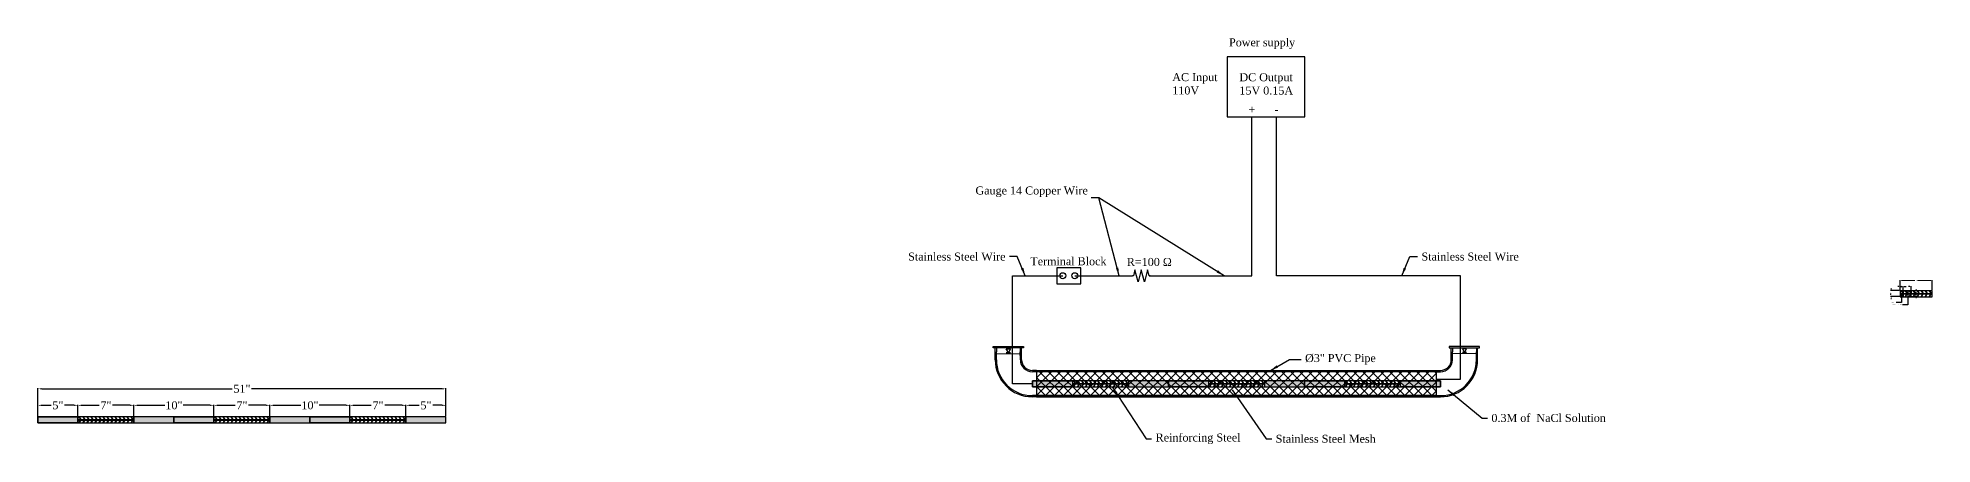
# Model space of a CAD drawing. Header units: metres. Extents: x -35 to 1129, y -141 to 51.
# Drawn here: x 598.2 to 835, y -44.2 to 6.6 of the extents above; entities that cross this region are included whole.
import ezdxf

# ---------------------------------------------------------------- set-up
doc = ezdxf.new("R2010")
doc.units = ezdxf.units.M
for name, color, linetype in [('L01', 1, 'Continuous'), ('L02', 2, 'Continuous'), ('L03', 3, 'Continuous'), ('L04', 4, 'Continuous'), ('L05', 5, 'Continuous')]:
    doc.layers.add(name, color=color, linetype=linetype)
doc.styles.add('TNR', font='times.ttf')
doc.linetypes.add('ZIGZAG', pattern='A,0.00254,-5.08,[131,ltypeshp.shx,S=5.08,R=0,X=-5.08,Y=0],-10.16,[131,ltypeshp.shx,S=5.08,R=180,X=5.08,Y=0],-5.08', length=20.32254)
doc.dimstyles.new('Annnotation_01', dxfattribs={"dimtxt": 1, "dimasz": 1, "dimexe": 0.25, "dimexo": 0.25, "dimgap": 0.5, "dimtad": 0, "dimtih": 1, "dimtoh": 1, "dimdec": 4, "dimzin": 0, "dimdsep": 46, "dimtxsty": 'TNR', "dimcen": 0.25, "dimadec": 0, "dimazin": 0, "dimtfac": 1, "dimtdec": 4, "dimtofl": 0, "dimtmove": 0, "dimatfit": 3, "dimfxl": 1, "dimtolj": 1, "dimtzin": 0, "dimarcsym": 0})
doc.dimstyles.new('Annnotation_02', dxfattribs={"dimtxt": 0.25, "dimasz": 0.25, "dimexe": 0.0625, "dimexo": 0.0625, "dimgap": 0.125, "dimtad": 0, "dimtih": 1, "dimtoh": 1, "dimdec": 4, "dimzin": 0, "dimdsep": 46, "dimtxsty": 'TNR', "dimcen": 0.0625, "dimclrd": 1, "dimclre": 1, "dimclrt": 3, "dimazin": 0, "dimtfac": 1, "dimtdec": 4, "dimtofl": 0, "dimtmove": 0, "dimatfit": 3, "dimfxl": 1, "dimtfillclr": 1, "dimtolj": 1, "dimtzin": 0, "dimarcsym": 0})

# ---------------------------------------------------------------- blocks, each defined once
blk = doc.blocks.new('*D87')
at = {"color": 1, "lineweight": -2, "transparency": 16777216}
for p, q in [((598.25, -40.76), (598.25, -37.26)), ((598.75, -37.33), (622.54, -37.33)), ((648.75, -37.33), (624.95, -37.33)), ((649.25, -40.76), (649.25, -37.26))]:
    blk.add_line(p, q, dxfattribs=at)
at = {"color": 1, "transparency": 16777216}
for points in [[(598.75, -37.24), (598.75, -37.41), (598.25, -37.33)], [(648.75, -37.24), (648.75, -37.41), (649.25, -37.33)]]:
    blk.add_solid(points, dxfattribs=at)
at = {"layer": 'Defpoints', "color": 0, "transparency": 16777216}
for p in [(649.25, -37.33), (598.25, -40.83), (649.25, -40.83)]:
    blk.add_point(p, dxfattribs=at)
at = {"color": 3, "transparency": 16777216, "insert": (623.75, -37.33), "char_height": 1, "attachment_point": 5, "style": 'TNR'}
blk.add_mtext('\\A1;51"', dxfattribs=at)
blk = doc.blocks.new('*D80')
at = {"color": 1, "lineweight": -2, "transparency": 16777216}
for p, q in [((598.25, -41.51), (598.25, -39.33)), ((598.75, -39.39), (599.91, -39.39)), ((602.75, -39.39), (601.59, -39.39)), ((603.25, -40.76), (603.25, -39.33))]:
    blk.add_line(p, q, dxfattribs=at)
at = {"color": 1, "transparency": 16777216}
for points in [[(598.75, -39.3), (598.75, -39.47), (598.25, -39.39)], [(602.75, -39.3), (602.75, -39.47), (603.25, -39.39)]]:
    blk.add_solid(points, dxfattribs=at)
at = {"layer": 'Defpoints', "color": 0, "transparency": 16777216}
for p in [(603.25, -39.39), (598.25, -41.58), (603.25, -40.83)]:
    blk.add_point(p, dxfattribs=at)
at = {"color": 3, "transparency": 16777216, "insert": (600.75, -39.39), "char_height": 1, "attachment_point": 5, "style": 'TNR'}
blk.add_mtext('\\A1;5"', dxfattribs=at)
blk = doc.blocks.new('*D81')
at = {"color": 1, "lineweight": -2, "transparency": 16777216}
for p, q in [((603.25, -41.51), (603.25, -39.33)), ((603.75, -39.39), (605.91, -39.39)), ((609.75, -39.39), (607.59, -39.39)), ((610.25, -40.76), (610.25, -39.33))]:
    blk.add_line(p, q, dxfattribs=at)
at = {"color": 1, "transparency": 16777216}
for points in [[(603.75, -39.3), (603.75, -39.47), (603.25, -39.39)], [(609.75, -39.3), (609.75, -39.47), (610.25, -39.39)]]:
    blk.add_solid(points, dxfattribs=at)
at = {"layer": 'Defpoints', "color": 0, "transparency": 16777216}
for p in [(610.25, -39.39), (603.25, -41.58), (610.25, -40.83)]:
    blk.add_point(p, dxfattribs=at)
at = {"color": 3, "transparency": 16777216, "insert": (606.75, -39.39), "char_height": 1, "attachment_point": 5, "style": 'TNR'}
blk.add_mtext('\\A1;7"', dxfattribs=at)
blk = doc.blocks.new('*D82')
at = {"color": 1, "lineweight": -2, "transparency": 16777216}
for p, q in [((610.25, -41.51), (610.25, -39.33)), ((610.75, -39.39), (614.1, -39.39)), ((619.75, -39.39), (616.4, -39.39)), ((620.25, -40.76), (620.25, -39.33))]:
    blk.add_line(p, q, dxfattribs=at)
at = {"color": 1, "transparency": 16777216}
for points in [[(610.75, -39.3), (610.75, -39.47), (610.25, -39.39)], [(619.75, -39.3), (619.75, -39.47), (620.25, -39.39)]]:
    blk.add_solid(points, dxfattribs=at)
at = {"layer": 'Defpoints', "color": 0, "transparency": 16777216}
for p in [(620.25, -39.39), (610.25, -41.58), (620.25, -40.83)]:
    blk.add_point(p, dxfattribs=at)
at = {"color": 3, "transparency": 16777216, "insert": (615.25, -39.39), "char_height": 1, "attachment_point": 5, "style": 'TNR'}
blk.add_mtext('\\A1;10"', dxfattribs=at)
blk = doc.blocks.new('*D83')
at = {"color": 1, "lineweight": -2, "transparency": 16777216}
for p, q in [((620.25, -41.51), (620.25, -39.33)), ((620.75, -39.39), (622.91, -39.39)), ((626.75, -39.39), (624.59, -39.39)), ((627.25, -40.76), (627.25, -39.33))]:
    blk.add_line(p, q, dxfattribs=at)
at = {"color": 1, "transparency": 16777216}
for points in [[(620.75, -39.3), (620.75, -39.47), (620.25, -39.39)], [(626.75, -39.3), (626.75, -39.47), (627.25, -39.39)]]:
    blk.add_solid(points, dxfattribs=at)
at = {"layer": 'Defpoints', "color": 0, "transparency": 16777216}
for p in [(627.25, -39.39), (620.25, -41.58), (627.25, -40.83)]:
    blk.add_point(p, dxfattribs=at)
at = {"color": 3, "transparency": 16777216, "insert": (623.75, -39.39), "char_height": 1, "attachment_point": 5, "style": 'TNR'}
blk.add_mtext('\\A1;7"', dxfattribs=at)
blk = doc.blocks.new('*D84')
at = {"color": 1, "lineweight": -2, "transparency": 16777216}
for p, q in [((627.25, -41.51), (627.25, -39.33)), ((627.75, -39.39), (631.1, -39.39)), ((636.75, -39.39), (633.4, -39.39)), ((637.25, -40.76), (637.25, -39.33))]:
    blk.add_line(p, q, dxfattribs=at)
at = {"color": 1, "transparency": 16777216}
for points in [[(627.75, -39.3), (627.75, -39.47), (627.25, -39.39)], [(636.75, -39.3), (636.75, -39.47), (637.25, -39.39)]]:
    blk.add_solid(points, dxfattribs=at)
at = {"layer": 'Defpoints', "color": 0, "transparency": 16777216}
for p in [(637.25, -39.39), (627.25, -41.58), (637.25, -40.83)]:
    blk.add_point(p, dxfattribs=at)
at = {"color": 3, "transparency": 16777216, "insert": (632.25, -39.39), "char_height": 1, "attachment_point": 5, "style": 'TNR'}
blk.add_mtext('\\A1;10"', dxfattribs=at)
blk = doc.blocks.new('*D85')
at = {"color": 1, "lineweight": -2, "transparency": 16777216}
for p, q in [((637.25, -41.51), (637.25, -39.33)), ((637.75, -39.39), (639.91, -39.39)), ((643.75, -39.39), (641.59, -39.39)), ((644.25, -40.76), (644.25, -39.33))]:
    blk.add_line(p, q, dxfattribs=at)
at = {"color": 1, "transparency": 16777216}
for points in [[(637.75, -39.3), (637.75, -39.47), (637.25, -39.39)], [(643.75, -39.3), (643.75, -39.47), (644.25, -39.39)]]:
    blk.add_solid(points, dxfattribs=at)
at = {"layer": 'Defpoints', "color": 0, "transparency": 16777216}
for p in [(644.25, -39.39), (637.25, -41.58), (644.25, -40.83)]:
    blk.add_point(p, dxfattribs=at)
at = {"color": 3, "transparency": 16777216, "insert": (640.75, -39.39), "char_height": 1, "attachment_point": 5, "style": 'TNR'}
blk.add_mtext('\\A1;7"', dxfattribs=at)
blk = doc.blocks.new('*D86')
at = {"color": 1, "lineweight": -2, "transparency": 16777216}
for p, q in [((644.25, -41.51), (644.25, -39.33)), ((644.75, -39.39), (645.91, -39.39)), ((648.75, -39.39), (647.59, -39.39)), ((649.25, -40.76), (649.25, -39.33))]:
    blk.add_line(p, q, dxfattribs=at)
at = {"color": 1, "transparency": 16777216}
for points in [[(644.75, -39.3), (644.75, -39.47), (644.25, -39.39)], [(648.75, -39.3), (648.75, -39.47), (649.25, -39.39)]]:
    blk.add_solid(points, dxfattribs=at)
at = {"layer": 'Defpoints', "color": 0, "transparency": 16777216}
for p in [(649.25, -39.39), (644.25, -41.58), (649.25, -40.83)]:
    blk.add_point(p, dxfattribs=at)
at = {"color": 3, "transparency": 16777216, "insert": (646.75, -39.39), "char_height": 1, "attachment_point": 5, "style": 'TNR'}
blk.add_mtext('\\A1;5"', dxfattribs=at)
blk = doc.blocks.new('*D88')
at = {"color": 1, "lineweight": -2, "transparency": 16777216}
for p, q in [((830.84, -24.55), (830.69, -24.55)), ((830.99, -24.99), (830.99, -24.49)), ((831.36, -24.99), (831.36, -24.49)), ((831.51, -24.55), (831.66, -24.55))]:
    blk.add_line(p, q, dxfattribs=at)
at = {"color": 1, "transparency": 16777216}
for points in [[(830.84, -24.53), (830.84, -24.58), (830.99, -24.55)], [(831.51, -24.53), (831.51, -24.58), (831.36, -24.55)]]:
    blk.add_solid(points, dxfattribs=at)
at = {"layer": 'Defpoints', "color": 0, "transparency": 16777216}
for p in [(830.99, -25.05), (831.36, -24.55), (831.36, -25.05)]:
    blk.add_point(p, dxfattribs=at)
at = {"color": 3, "transparency": 16777216, "insert": (831.17, -24.55), "char_height": 0.15, "attachment_point": 5, "style": 'TNR'}
blk.add_mtext('\\A1;{\\H1x;\\S3/8;}"', dxfattribs=at)
blk = doc.blocks.new('*D92')
at = {"color": 1, "lineweight": -2, "transparency": 16777216}
for p, q in [((830.92, -25.05), (829.8, -25.05)), ((830.92, -25.8), (829.8, -25.8))]:
    blk.add_line(p, q, dxfattribs=at)
at = {"color": 1, "lineweight": 13, "transparency": 16777216}
for p, q in [((829.86, -24.9), (829.86, -24.75)), ((829.86, -25.95), (829.86, -26.1))]:
    blk.add_line(p, q, dxfattribs=at)
at = {"color": 1, "transparency": 16777216}
for points in [[(829.84, -24.9), (829.89, -24.9), (829.86, -25.05)], [(829.84, -25.95), (829.89, -25.95), (829.86, -25.8)]]:
    blk.add_solid(points, dxfattribs=at)
at = {"layer": 'Defpoints', "color": 0, "transparency": 16777216}
for p in [(829.86, -25.8), (830.99, -25.05), (830.99, -25.8)]:
    blk.add_point(p, dxfattribs=at)
at = {"color": 3, "transparency": 16777216, "insert": (829.86, -25.43), "char_height": 0.15, "attachment_point": 5, "style": 'TNR'}
blk.add_mtext('\\A1;{\\H1x;\\S3/4;}"', dxfattribs=at)
blk = doc.blocks.new('*D93')
at = {"color": 1, "lineweight": -2, "transparency": 16777216}
for p, q in [((830.99, -24.99), (830.99, -23.74)), ((834.99, -24.99), (834.99, -23.74))]:
    blk.add_line(p, q, dxfattribs=at)
at = {"color": 1, "lineweight": 13, "transparency": 16777216}
for p, q in [((831.14, -23.8), (832.82, -23.8)), ((834.84, -23.8), (833.15, -23.8))]:
    blk.add_line(p, q, dxfattribs=at)
at = {"color": 1, "transparency": 16777216}
for points in [[(831.14, -23.78), (831.14, -23.83), (830.99, -23.8)], [(834.84, -23.78), (834.84, -23.83), (834.99, -23.8)]]:
    blk.add_solid(points, dxfattribs=at)
at = {"layer": 'Defpoints', "color": 0, "transparency": 16777216}
for p in [(830.99, -25.05), (834.99, -23.8), (834.99, -25.05)]:
    blk.add_point(p, dxfattribs=at)
at = {"color": 3, "transparency": 16777216, "insert": (832.99, -23.8), "char_height": 0.15, "attachment_point": 5, "style": 'TNR'}
blk.add_mtext('\\A1;4"', dxfattribs=at)
blk = doc.blocks.new('*D94')
at = {"color": 1, "lineweight": -2, "transparency": 16777216}
for p, q in [((831.36, -24.99), (831.36, -24.49)), ((831.51, -24.55), (831.71, -24.55)), ((832.21, -24.55), (832.02, -24.55)), ((832.36, -24.99), (832.36, -24.49))]:
    blk.add_line(p, q, dxfattribs=at)
at = {"color": 1, "transparency": 16777216}
for points in [[(831.51, -24.53), (831.51, -24.58), (831.36, -24.55)], [(832.21, -24.53), (832.21, -24.58), (832.36, -24.55)]]:
    blk.add_solid(points, dxfattribs=at)
at = {"layer": 'Defpoints', "color": 0, "transparency": 16777216}
for p in [(831.36, -25.05), (832.36, -24.55), (832.36, -25.05)]:
    blk.add_point(p, dxfattribs=at)
at = {"color": 3, "transparency": 16777216, "insert": (831.86, -24.55), "char_height": 0.15, "attachment_point": 5, "style": 'TNR'}
blk.add_mtext('\\A1;1"', dxfattribs=at)
blk = doc.blocks.new('*D95')
at = {"color": 1, "lineweight": -2, "transparency": 16777216}
for p, q in [((832.42, -25.05), (833.05, -25.05)), ((832.42, -25.43), (833.05, -25.43))]:
    blk.add_line(p, q, dxfattribs=at)
at = {"color": 1, "lineweight": 13, "transparency": 16777216}
for p, q in [((832.99, -24.95), (832.99, -24.85)), ((832.99, -25.53), (832.99, -25.63))]:
    blk.add_line(p, q, dxfattribs=at)
at = {"color": 1, "transparency": 16777216}
for points in [[(832.97, -24.95), (833, -24.95), (832.99, -25.05)], [(832.97, -25.53), (833, -25.53), (832.99, -25.43)]]:
    blk.add_solid(points, dxfattribs=at)
at = {"layer": 'Defpoints', "color": 0, "transparency": 16777216}
for p in [(832.36, -25.05), (832.36, -25.43), (832.99, -25.43)]:
    blk.add_point(p, dxfattribs=at)
at = {"color": 3, "transparency": 16777216, "insert": (832.99, -25.24), "char_height": 0.1, "attachment_point": 5, "style": 'TNR'}
blk.add_mtext('\\A1;{\\H1x;\\S3/8;}"', dxfattribs=at)
blk = doc.blocks.new('*D96')
at = {"color": 1, "lineweight": -2, "transparency": 16777216}
for p, q in [((832.42, -25.43), (833.05, -25.43)), ((832.42, -25.8), (833.05, -25.8))]:
    blk.add_line(p, q, dxfattribs=at)
at = {"color": 1, "lineweight": 13, "transparency": 16777216}
for p, q in [((832.99, -25.33), (832.99, -25.23)), ((832.99, -25.9), (832.99, -26))]:
    blk.add_line(p, q, dxfattribs=at)
at = {"color": 1, "transparency": 16777216}
for points in [[(832.97, -25.33), (833, -25.33), (832.99, -25.43)], [(832.97, -25.9), (833, -25.9), (832.99, -25.8)]]:
    blk.add_solid(points, dxfattribs=at)
at = {"layer": 'Defpoints', "color": 0, "transparency": 16777216}
for p in [(832.36, -25.43), (832.36, -25.8), (832.99, -25.43)]:
    blk.add_point(p, dxfattribs=at)
at = {"color": 3, "transparency": 16777216, "insert": (832.99, -25.62), "char_height": 0.1, "attachment_point": 5, "style": 'TNR'}
blk.add_mtext('\\A1;{\\H1x;\\S3/8;}"', dxfattribs=at)

msp = doc.modelspace()

# ---------------------------------------------------------------- hatches: boundary and pattern name
at = {"layer": 'L01'}
h = msp.add_hatch(dxfattribs=at)
h.set_pattern_fill('ANSI37', color=256, scale=0.25, angle=90)
h.set_pattern_definition([(135, (728.1079, 1.6671), (-0.561266, -0.561266), []), (225, (728.1079, 1.6671), (0.561266, -0.561266), [])])
h.paths.add_polyline_path([(773.03613, -38.18208), (773.03613, -35.18208), (723.03613, -35.18208), (723.03613, -38.18208)])
at = {"layer": 'L05'}
h = msp.add_hatch(color=251, dxfattribs=at)
h.dxf.hatch_style = 1
h.paths.add_polyline_path([(727.53613, -37.05708), (727.53613, -36.30708), (722.53613, -36.30708), (722.53613, -37.05708)])
h = msp.add_hatch(color=251, dxfattribs=at)
h.dxf.hatch_style = 1
h.paths.add_polyline_path([(739.53613, -37.05708), (739.53613, -36.30708), (734.53613, -36.30708), (734.53613, -37.05708)])
h = msp.add_hatch(color=251, dxfattribs=at)
h.dxf.hatch_style = 1
h.paths.add_polyline_path([(744.53613, -37.05708), (744.53613, -36.30708), (739.53613, -36.30708), (739.53613, -37.05708)])
h = msp.add_hatch(color=251, dxfattribs=at)
h.dxf.hatch_style = 1
h.paths.add_polyline_path([(756.53613, -37.05708), (756.53613, -36.30708), (751.53613, -36.30708), (751.53613, -37.05708)])
h = msp.add_hatch(color=251, dxfattribs=at)
h.dxf.hatch_style = 1
h.paths.add_polyline_path([(761.53613, -37.05708), (761.53613, -36.30708), (756.53613, -36.30708), (756.53613, -37.05708)])
h = msp.add_hatch(color=251, dxfattribs=at)
h.dxf.hatch_style = 1
h.paths.add_polyline_path([(773.53613, -37.05708), (773.53613, -36.30708), (768.53613, -36.30708), (768.53613, -37.05708)])
h = msp.add_hatch(color=251, dxfattribs=at)
h.dxf.hatch_style = 1
h.paths.add_polyline_path([(603.24925, -41.57548), (603.24925, -40.82548), (598.24925, -40.82548), (598.24925, -41.57548)])
h = msp.add_hatch(color=251, dxfattribs=at)
h.dxf.hatch_style = 1
h.paths.add_polyline_path([(615.24925, -41.57548), (615.24925, -40.82548), (610.24925, -40.82548), (610.24925, -41.57548)])
h = msp.add_hatch(color=251, dxfattribs=at)
h.dxf.hatch_style = 1
h.paths.add_polyline_path([(620.24925, -41.57548), (620.24925, -40.82548), (615.24925, -40.82548), (615.24925, -41.57548)])
h = msp.add_hatch(color=251, dxfattribs=at)
h.dxf.hatch_style = 1
h.paths.add_polyline_path([(632.24925, -41.57548), (632.24925, -40.82548), (627.24925, -40.82548), (627.24925, -41.57548)])
h = msp.add_hatch(color=251, dxfattribs=at)
h.dxf.hatch_style = 1
h.paths.add_polyline_path([(637.24925, -41.57548), (637.24925, -40.82548), (632.24925, -40.82548), (632.24925, -41.57548)])
h = msp.add_hatch(color=251, dxfattribs=at)
h.dxf.hatch_style = 1
h.paths.add_polyline_path([(649.24925, -41.57548), (649.24925, -40.82548), (644.24925, -40.82548), (644.24925, -41.57548)])

# ---------------------------------------------------------------- linework, layer by layer
at = {"layer": 'L01'}
for p, q in [((749.97984, -23.18208), (749.97984, -3.32522)), ((753.05689, -23.18208), (753.05689, -3.32522)), ((720.03613, -36.68208), (720.03613, -23.18208)), ((720.03613, -23.18208), (726.34105, -23.18208)), ((727.84105, -23.18208), (735.04287, -23.18208)), ((737.1364, -23.18208), (749.97984, -23.18208)), ((830.98552, -25.4048), (834.98552, -25.4048)), ((830.98552, -25.4548), (834.98552, -25.4548)), ((831.11052, -25.0548), (831.31259, -25.4048)), ((831.12302, -25.8048), (831.32509, -25.4548)), ((831.16052, -25.0548), (831.36259, -25.4048)), ((831.17302, -25.8048), (831.37509, -25.4548)), ((831.61052, -25.0548), (831.81259, -25.4048)), ((831.62302, -25.8048), (831.82509, -25.4548)), ((831.66052, -25.0548), (831.86259, -25.4048)), ((831.67302, -25.8048), (831.87509, -25.4548)), ((832.11052, -25.0548), (832.31259, -25.4048)), ((832.12302, -25.8048), (832.32509, -25.4548)), ((832.16052, -25.0548), (832.36259, -25.4048)), ((832.17302, -25.8048), (832.37509, -25.4548)), ((832.61052, -25.0548), (832.81259, -25.4048)), ((832.62302, -25.8048), (832.82509, -25.4548)), ((832.66052, -25.0548), (832.86259, -25.4048)), ((832.67302, -25.8048), (832.87509, -25.4548)), ((833.11052, -25.0548), (833.31259, -25.4048)), ((833.12302, -25.8048), (833.32509, -25.4548)), ((833.16052, -25.0548), (833.36259, -25.4048)), ((833.17302, -25.8048), (833.37509, -25.4548)), ((833.61052, -25.0548), (833.81259, -25.4048)), ((833.62302, -25.8048), (833.82509, -25.4548)), ((833.66052, -25.0548), (833.86259, -25.4048)), ((833.67302, -25.8048), (833.87509, -25.4548)), ((834.11052, -25.0548), (834.31259, -25.4048)), ((834.12302, -25.8048), (834.32509, -25.4548)), ((834.16052, -25.0548), (834.36259, -25.4048)), ((834.17302, -25.8048), (834.37509, -25.4548)), ((834.61052, -25.0548), (834.81259, -25.4048)), ((834.62302, -25.8048), (834.82509, -25.4548)), ((834.66052, -25.0548), (834.86259, -25.4048)), ((834.67302, -25.8048), (834.87509, -25.4548)), ((722.53613, -36.68208), (720.03613, -36.68208)), ((727.53613, -36.65708), (734.53613, -36.65708)), ((727.53613, -36.70708), (734.53613, -36.70708)), ((727.66113, -36.30708), (727.86321, -36.65708)), ((727.67363, -37.05708), (727.87571, -36.70708)), ((727.71113, -36.30708), (727.91321, -36.65708)), ((727.72363, -37.05708), (727.92571, -36.70708)), ((728.16113, -36.30708), (728.36321, -36.65708)), ((728.17363, -37.05708), (728.37571, -36.70708)), ((728.21113, -36.30708), (728.41321, -36.65708)), ((728.22363, -37.05708), (728.42571, -36.70708)), ((728.66113, -36.30708), (728.86321, -36.65708)), ((728.67363, -37.05708), (728.87571, -36.70708)), ((728.71113, -36.30708), (728.91321, -36.65708)), ((728.72363, -37.05708), (728.92571, -36.70708)), ((729.16113, -36.30708), (729.36321, -36.65708)), ((729.17363, -37.05708), (729.37571, -36.70708)), ((729.21113, -36.30708), (729.41321, -36.65708)), ((729.22363, -37.05708), (729.42571, -36.70708)), ((729.66113, -36.30708), (729.86321, -36.65708)), ((729.67363, -37.05708), (729.87571, -36.70708)), ((729.71113, -36.30708), (729.91321, -36.65708)), ((729.72363, -37.05708), (729.92571, -36.70708)), ((730.16113, -36.30708), (730.36321, -36.65708)), ((730.17363, -37.05708), (730.37571, -36.70708)), ((730.21113, -36.30708), (730.41321, -36.65708)), ((730.22363, -37.05708), (730.42571, -36.70708)), ((730.66113, -36.30708), (730.86321, -36.65708)), ((730.67363, -37.05708), (730.87571, -36.70708)), ((730.71113, -36.30708), (730.91321, -36.65708)), ((730.72363, -37.05708), (730.92571, -36.70708)), ((731.16113, -36.30708), (731.36321, -36.65708)), ((731.17363, -37.05708), (731.37571, -36.70708)), ((731.21113, -36.30708), (731.41321, -36.65708)), ((731.22363, -37.05708), (731.42571, -36.70708)), ((731.66113, -36.30708), (731.86321, -36.65708)), ((731.67363, -37.05708), (731.87571, -36.70708)), ((731.71113, -36.30708), (731.91321, -36.65708)), ((731.72363, -37.05708), (731.92571, -36.70708)), ((732.16113, -36.30708), (732.36321, -36.65708)), ((732.17363, -37.05708), (732.37571, -36.70708)), ((732.21113, -36.30708), (732.41321, -36.65708)), ((732.22363, -37.05708), (732.42571, -36.70708)), ((732.66113, -36.30708), (732.86321, -36.65708)), ((732.67363, -37.05708), (732.87571, -36.70708)), ((732.71113, -36.30708), (732.91321, -36.65708)), ((732.72363, -37.05708), (732.92571, -36.70708)), ((733.16113, -36.30708), (733.36321, -36.65708)), ((733.17363, -37.05708), (733.37571, -36.70708)), ((733.21113, -36.30708), (733.41321, -36.65708)), ((733.22363, -37.05708), (733.42571, -36.70708)), ((733.66113, -36.30708), (733.86321, -36.65708)), ((733.67363, -37.05708), (733.87571, -36.70708)), ((733.71113, -36.30708), (733.91321, -36.65708)), ((733.72363, -37.05708), (733.92571, -36.70708)), ((734.16113, -36.30708), (734.36321, -36.65708)), ((734.17363, -37.05708), (734.37571, -36.70708)), ((734.21113, -36.30708), (734.41321, -36.65708)), ((734.22363, -37.05708), (734.42571, -36.70708)), ((744.53613, -36.65708), (751.53613, -36.65708)), ((744.53613, -36.70708), (751.53613, -36.70708)), ((744.66113, -36.30708), (744.86321, -36.65708)), ((744.67363, -37.05708), (744.87571, -36.70708)), ((744.71113, -36.30708), (744.91321, -36.65708)), ((744.72363, -37.05708), (744.92571, -36.70708)), ((745.16113, -36.30708), (745.36321, -36.65708)), ((745.17363, -37.05708), (745.37571, -36.70708)), ((745.21113, -36.30708), (745.41321, -36.65708)), ((745.22363, -37.05708), (745.42571, -36.70708)), ((745.66113, -36.30708), (745.86321, -36.65708)), ((745.67363, -37.05708), (745.87571, -36.70708)), ((745.71113, -36.30708), (745.91321, -36.65708)), ((745.72363, -37.05708), (745.92571, -36.70708)), ((746.16113, -36.30708), (746.36321, -36.65708)), ((746.17363, -37.05708), (746.37571, -36.70708)), ((746.21113, -36.30708), (746.41321, -36.65708)), ((746.22363, -37.05708), (746.42571, -36.70708)), ((746.66113, -36.30708), (746.86321, -36.65708)), ((746.67363, -37.05708), (746.87571, -36.70708)), ((746.71113, -36.30708), (746.91321, -36.65708)), ((746.72363, -37.05708), (746.92571, -36.70708)), ((747.16113, -36.30708), (747.36321, -36.65708)), ((747.17363, -37.05708), (747.37571, -36.70708)), ((747.21113, -36.30708), (747.41321, -36.65708)), ((747.22363, -37.05708), (747.42571, -36.70708)), ((747.66113, -36.30708), (747.86321, -36.65708)), ((747.67363, -37.05708), (747.87571, -36.70708)), ((747.71113, -36.30708), (747.91321, -36.65708)), ((747.72363, -37.05708), (747.92571, -36.70708)), ((748.16113, -36.30708), (748.36321, -36.65708)), ((748.17363, -37.05708), (748.37571, -36.70708)), ((748.21113, -36.30708), (748.41321, -36.65708)), ((748.22363, -37.05708), (748.42571, -36.70708)), ((748.66113, -36.30708), (748.86321, -36.65708)), ((748.67363, -37.05708), (748.87571, -36.70708)), ((748.71113, -36.30708), (748.91321, -36.65708)), ((748.72363, -37.05708), (748.92571, -36.70708)), ((749.16113, -36.30708), (749.36321, -36.65708)), ((749.17363, -37.05708), (749.37571, -36.70708)), ((749.21113, -36.30708), (749.41321, -36.65708)), ((749.22363, -37.05708), (749.42571, -36.70708)), ((749.66113, -36.30708), (749.86321, -36.65708)), ((749.67363, -37.05708), (749.87571, -36.70708)), ((749.71113, -36.30708), (749.91321, -36.65708)), ((749.72363, -37.05708), (749.92571, -36.70708)), ((750.16113, -36.30708), (750.36321, -36.65708)), ((750.17363, -37.05708), (750.37571, -36.70708)), ((750.21113, -36.30708), (750.41321, -36.65708)), ((750.22363, -37.05708), (750.42571, -36.70708)), ((750.66113, -36.30708), (750.86321, -36.65708)), ((750.67363, -37.05708), (750.87571, -36.70708)), ((750.71113, -36.30708), (750.91321, -36.65708)), ((750.72363, -37.05708), (750.92571, -36.70708)), ((751.16113, -36.30708), (751.36321, -36.65708)), ((751.17363, -37.05708), (751.37571, -36.70708)), ((751.21113, -36.30708), (751.41321, -36.65708)), ((751.22363, -37.05708), (751.42571, -36.70708)), ((761.53613, -36.65708), (768.53613, -36.65708)), ((761.53613, -36.70708), (768.53613, -36.70708)), ((761.66113, -36.30708), (761.86321, -36.65708)), ((761.67363, -37.05708), (761.87571, -36.70708)), ((761.71113, -36.30708), (761.91321, -36.65708)), ((761.72363, -37.05708), (761.92571, -36.70708)), ((762.16113, -36.30708), (762.36321, -36.65708)), ((762.17363, -37.05708), (762.37571, -36.70708)), ((762.21113, -36.30708), (762.41321, -36.65708)), ((762.22363, -37.05708), (762.42571, -36.70708)), ((762.66113, -36.30708), (762.86321, -36.65708)), ((762.67363, -37.05708), (762.87571, -36.70708)), ((762.71113, -36.30708), (762.91321, -36.65708)), ((762.72363, -37.05708), (762.92571, -36.70708)), ((763.16113, -36.30708), (763.36321, -36.65708)), ((763.17363, -37.05708), (763.37571, -36.70708)), ((763.21113, -36.30708), (763.41321, -36.65708)), ((763.22363, -37.05708), (763.42571, -36.70708)), ((763.66113, -36.30708), (763.86321, -36.65708)), ((763.67363, -37.05708), (763.87571, -36.70708)), ((763.71113, -36.30708), (763.91321, -36.65708)), ((763.72363, -37.05708), (763.92571, -36.70708)), ((764.16113, -36.30708), (764.36321, -36.65708)), ((764.17363, -37.05708), (764.37571, -36.70708)), ((764.21113, -36.30708), (764.41321, -36.65708)), ((764.22363, -37.05708), (764.42571, -36.70708)), ((764.66113, -36.30708), (764.86321, -36.65708)), ((764.67363, -37.05708), (764.87571, -36.70708)), ((764.71113, -36.30708), (764.91321, -36.65708)), ((764.72363, -37.05708), (764.92571, -36.70708)), ((765.16113, -36.30708), (765.36321, -36.65708)), ((765.17363, -37.05708), (765.37571, -36.70708)), ((765.21113, -36.30708), (765.41321, -36.65708)), ((765.22363, -37.05708), (765.42571, -36.70708)), ((765.66113, -36.30708), (765.86321, -36.65708)), ((765.67363, -37.05708), (765.87571, -36.70708)), ((765.71113, -36.30708), (765.91321, -36.65708)), ((765.72363, -37.05708), (765.92571, -36.70708)), ((766.16113, -36.30708), (766.36321, -36.65708)), ((766.17363, -37.05708), (766.37571, -36.70708)), ((766.21113, -36.30708), (766.41321, -36.65708)), ((766.22363, -37.05708), (766.42571, -36.70708)), ((766.66113, -36.30708), (766.86321, -36.65708)), ((766.67363, -37.05708), (766.87571, -36.70708)), ((766.71113, -36.30708), (766.91321, -36.65708)), ((766.72363, -37.05708), (766.92571, -36.70708)), ((767.16113, -36.30708), (767.36321, -36.65708)), ((767.17363, -37.05708), (767.37571, -36.70708)), ((767.21113, -36.30708), (767.41321, -36.65708)), ((767.22363, -37.05708), (767.42571, -36.70708)), ((767.66113, -36.30708), (767.86321, -36.65708)), ((767.67363, -37.05708), (767.87571, -36.70708)), ((767.71113, -36.30708), (767.91321, -36.65708)), ((767.72363, -37.05708), (767.92571, -36.70708)), ((768.16113, -36.30708), (768.36321, -36.65708)), ((768.17363, -37.05708), (768.37571, -36.70708)), ((768.21113, -36.30708), (768.41321, -36.65708)), ((768.22363, -37.05708), (768.42571, -36.70708)), ((603.24925, -41.17548), (610.24925, -41.17548)), ((603.24925, -41.22548), (610.24925, -41.22548)), ((603.37425, -40.82548), (603.57633, -41.17548)), ((603.38675, -41.57548), (603.58883, -41.22548)), ((603.42425, -40.82548), (603.62633, -41.17548)), ((603.43675, -41.57548), (603.63883, -41.22548)), ((603.87425, -40.82548), (604.07633, -41.17548)), ((603.88675, -41.57548), (604.08883, -41.22548)), ((603.92425, -40.82548), (604.12633, -41.17548)), ((603.93675, -41.57548), (604.13883, -41.22548)), ((604.37425, -40.82548), (604.57633, -41.17548)), ((604.38675, -41.57548), (604.58883, -41.22548)), ((604.42425, -40.82548), (604.62633, -41.17548)), ((604.43675, -41.57548), (604.63883, -41.22548)), ((604.87425, -40.82548), (605.07633, -41.17548)), ((604.88675, -41.57548), (605.08883, -41.22548)), ((604.92425, -40.82548), (605.12633, -41.17548)), ((604.93675, -41.57548), (605.13883, -41.22548)), ((605.37425, -40.82548), (605.57633, -41.17548)), ((605.38675, -41.57548), (605.58883, -41.22548)), ((605.42425, -40.82548), (605.62633, -41.17548)), ((605.43675, -41.57548), (605.63883, -41.22548)), ((605.87425, -40.82548), (606.07633, -41.17548)), ((605.88675, -41.57548), (606.08883, -41.22548)), ((605.92425, -40.82548), (606.12633, -41.17548)), ((605.93675, -41.57548), (606.13883, -41.22548)), ((606.37425, -40.82548), (606.57633, -41.17548)), ((606.38675, -41.57548), (606.58883, -41.22548)), ((606.42425, -40.82548), (606.62633, -41.17548)), ((606.43675, -41.57548), (606.63883, -41.22548)), ((606.87425, -40.82548), (607.07633, -41.17548)), ((606.88675, -41.57548), (607.08883, -41.22548)), ((606.92425, -40.82548), (607.12633, -41.17548)), ((606.93675, -41.57548), (607.13883, -41.22548)), ((607.37425, -40.82548), (607.57633, -41.17548)), ((607.38675, -41.57548), (607.58883, -41.22548)), ((607.42425, -40.82548), (607.62633, -41.17548)), ((607.43675, -41.57548), (607.63883, -41.22548)), ((607.87425, -40.82548), (608.07633, -41.17548)), ((607.88675, -41.57548), (608.08883, -41.22548)), ((607.92425, -40.82548), (608.12633, -41.17548)), ((607.93675, -41.57548), (608.13883, -41.22548)), ((608.37425, -40.82548), (608.57633, -41.17548)), ((608.38675, -41.57548), (608.58883, -41.22548)), ((608.42425, -40.82548), (608.62633, -41.17548)), ((608.43675, -41.57548), (608.63883, -41.22548)), ((608.87425, -40.82548), (609.07633, -41.17548)), ((608.88675, -41.57548), (609.08883, -41.22548)), ((608.92425, -40.82548), (609.12633, -41.17548)), ((608.93675, -41.57548), (609.13883, -41.22548)), ((609.37425, -40.82548), (609.57633, -41.17548)), ((609.38675, -41.57548), (609.58883, -41.22548)), ((609.42425, -40.82548), (609.62633, -41.17548)), ((609.43675, -41.57548), (609.63883, -41.22548)), ((609.87425, -40.82548), (610.07633, -41.17548)), ((609.88675, -41.57548), (610.08883, -41.22548)), ((609.92425, -40.82548), (610.12633, -41.17548)), ((609.93675, -41.57548), (610.13883, -41.22548)), ((620.24925, -41.17548), (627.24925, -41.17548)), ((620.24925, -41.22548), (627.24925, -41.22548)), ((620.37425, -40.82548), (620.57633, -41.17548)), ((620.38675, -41.57548), (620.58883, -41.22548)), ((620.42425, -40.82548), (620.62633, -41.17548)), ((620.43675, -41.57548), (620.63883, -41.22548)), ((620.87425, -40.82548), (621.07633, -41.17548)), ((620.88675, -41.57548), (621.08883, -41.22548)), ((620.92425, -40.82548), (621.12633, -41.17548)), ((620.93675, -41.57548), (621.13883, -41.22548)), ((621.37425, -40.82548), (621.57633, -41.17548)), ((621.38675, -41.57548), (621.58883, -41.22548)), ((621.42425, -40.82548), (621.62633, -41.17548)), ((621.43675, -41.57548), (621.63883, -41.22548)), ((621.87425, -40.82548), (622.07633, -41.17548)), ((621.88675, -41.57548), (622.08883, -41.22548)), ((621.92425, -40.82548), (622.12633, -41.17548)), ((621.93675, -41.57548), (622.13883, -41.22548)), ((622.37425, -40.82548), (622.57633, -41.17548)), ((622.38675, -41.57548), (622.58883, -41.22548)), ((622.42425, -40.82548), (622.62633, -41.17548)), ((622.43675, -41.57548), (622.63883, -41.22548)), ((622.87425, -40.82548), (623.07633, -41.17548)), ((622.88675, -41.57548), (623.08883, -41.22548)), ((622.92425, -40.82548), (623.12633, -41.17548)), ((622.93675, -41.57548), (623.13883, -41.22548)), ((623.37425, -40.82548), (623.57633, -41.17548)), ((623.38675, -41.57548), (623.58883, -41.22548)), ((623.42425, -40.82548), (623.62633, -41.17548)), ((623.43675, -41.57548), (623.63883, -41.22548)), ((623.87425, -40.82548), (624.07633, -41.17548)), ((623.88675, -41.57548), (624.08883, -41.22548)), ((623.92425, -40.82548), (624.12633, -41.17548)), ((623.93675, -41.57548), (624.13883, -41.22548)), ((624.37425, -40.82548), (624.57633, -41.17548)), ((624.38675, -41.57548), (624.58883, -41.22548)), ((624.42425, -40.82548), (624.62633, -41.17548)), ((624.43675, -41.57548), (624.63883, -41.22548)), ((624.87425, -40.82548), (625.07633, -41.17548)), ((624.88675, -41.57548), (625.08883, -41.22548)), ((624.92425, -40.82548), (625.12633, -41.17548)), ((624.93675, -41.57548), (625.13883, -41.22548)), ((625.37425, -40.82548), (625.57633, -41.17548)), ((625.38675, -41.57548), (625.58883, -41.22548)), ((625.42425, -40.82548), (625.62633, -41.17548)), ((625.43675, -41.57548), (625.63883, -41.22548)), ((625.87425, -40.82548), (626.07633, -41.17548)), ((625.88675, -41.57548), (626.08883, -41.22548)), ((625.92425, -40.82548), (626.12633, -41.17548)), ((625.93675, -41.57548), (626.13883, -41.22548)), ((626.37425, -40.82548), (626.57633, -41.17548)), ((626.38675, -41.57548), (626.58883, -41.22548)), ((626.42425, -40.82548), (626.62633, -41.17548)), ((626.43675, -41.57548), (626.63883, -41.22548)), ((626.87425, -40.82548), (627.07633, -41.17548)), ((626.88675, -41.57548), (627.08883, -41.22548)), ((626.92425, -40.82548), (627.12633, -41.17548)), ((626.93675, -41.57548), (627.13883, -41.22548)), ((637.24925, -41.17548), (644.24925, -41.17548)), ((637.24925, -41.22548), (644.24925, -41.22548)), ((637.37425, -40.82548), (637.57633, -41.17548)), ((637.38675, -41.57548), (637.58883, -41.22548)), ((637.42425, -40.82548), (637.62633, -41.17548)), ((637.43675, -41.57548), (637.63883, -41.22548)), ((637.87425, -40.82548), (638.07633, -41.17548)), ((637.88675, -41.57548), (638.08883, -41.22548)), ((637.92425, -40.82548), (638.12633, -41.17548)), ((637.93675, -41.57548), (638.13883, -41.22548)), ((638.37425, -40.82548), (638.57633, -41.17548)), ((638.38675, -41.57548), (638.58883, -41.22548)), ((638.42425, -40.82548), (638.62633, -41.17548)), ((638.43675, -41.57548), (638.63883, -41.22548)), ((638.87425, -40.82548), (639.07633, -41.17548)), ((638.88675, -41.57548), (639.08883, -41.22548)), ((638.92425, -40.82548), (639.12633, -41.17548)), ((638.93675, -41.57548), (639.13883, -41.22548)), ((639.37425, -40.82548), (639.57633, -41.17548)), ((639.38675, -41.57548), (639.58883, -41.22548)), ((639.42425, -40.82548), (639.62633, -41.17548)), ((639.43675, -41.57548), (639.63883, -41.22548)), ((639.87425, -40.82548), (640.07633, -41.17548)), ((639.88675, -41.57548), (640.08883, -41.22548)), ((639.92425, -40.82548), (640.12633, -41.17548)), ((639.93675, -41.57548), (640.13883, -41.22548)), ((640.37425, -40.82548), (640.57633, -41.17548)), ((640.38675, -41.57548), (640.58883, -41.22548)), ((640.42425, -40.82548), (640.62633, -41.17548)), ((640.43675, -41.57548), (640.63883, -41.22548)), ((640.87425, -40.82548), (641.07633, -41.17548)), ((640.88675, -41.57548), (641.08883, -41.22548)), ((640.92425, -40.82548), (641.12633, -41.17548)), ((640.93675, -41.57548), (641.13883, -41.22548)), ((641.37425, -40.82548), (641.57633, -41.17548)), ((641.38675, -41.57548), (641.58883, -41.22548)), ((641.42425, -40.82548), (641.62633, -41.17548)), ((641.43675, -41.57548), (641.63883, -41.22548)), ((641.87425, -40.82548), (642.07633, -41.17548)), ((641.88675, -41.57548), (642.08883, -41.22548)), ((641.92425, -40.82548), (642.12633, -41.17548)), ((641.93675, -41.57548), (642.13883, -41.22548)), ((642.37425, -40.82548), (642.57633, -41.17548)), ((642.38675, -41.57548), (642.58883, -41.22548)), ((642.42425, -40.82548), (642.62633, -41.17548)), ((642.43675, -41.57548), (642.63883, -41.22548)), ((642.87425, -40.82548), (643.07633, -41.17548)), ((642.88675, -41.57548), (643.08883, -41.22548)), ((642.92425, -40.82548), (643.12633, -41.17548)), ((642.93675, -41.57548), (643.13883, -41.22548)), ((643.37425, -40.82548), (643.57633, -41.17548)), ((643.38675, -41.57548), (643.58883, -41.22548)), ((643.42425, -40.82548), (643.62633, -41.17548)), ((643.43675, -41.57548), (643.63883, -41.22548)), ((643.87425, -40.82548), (644.07633, -41.17548)), ((643.88675, -41.57548), (644.08883, -41.22548)), ((643.92425, -40.82548), (644.12633, -41.17548)), ((643.93675, -41.57548), (644.13883, -41.22548))]:
    msp.add_line(p, q, dxfattribs=at)
at = {"layer": 'L01', "flags": 128}
msp.add_lwpolyline([(773.03613, -36.1177), (776.03613, -36.1177), (776.03613, -23.18208), (753.05689, -23.18208)], dxfattribs=at)
at = {"layer": 'L01'}
msp.add_lwpolyline([(773.03613, -38.18208), (773.03613, -35.18208), (723.03613, -35.18208), (723.03613, -38.18208)], close=True, dxfattribs=at)
at = {"layer": 'L02'}
msp.add_lwpolyline([(746.86938, -3.32522), (756.59188, -3.32522), (756.59188, 4.17478), (746.86938, 4.17478)], close=True, dxfattribs=at)
at = {"layer": 'L03'}
for p, q in [((831.36052, -25.0548), (831.36052, -25.8048)), ((717.89113, -33.68208), (717.89113, -32.18208)), ((718.03613, -33.68208), (718.03613, -32.68208)), ((721.03613, -33.68208), (721.03012, -32.68208)), ((721.18113, -33.68208), (721.18113, -32.18208)), ((774.89113, -33.68208), (774.89113, -32.18208)), ((775.03613, -33.68208), (775.04214, -32.68208)), ((778.03613, -33.68208), (778.03613, -32.68208)), ((778.18113, -33.68208), (778.18113, -32.18208)), ((723.03613, -35.03708), (722.53613, -35.03708)), ((723.03613, -35.18208), (722.53613, -35.18208)), ((773.03613, -35.03708), (773.53613, -35.03708)), ((773.03613, -35.18208), (773.53613, -35.18208)), ((723.03613, -38.18208), (722.53613, -38.18208)), ((723.03613, -38.32708), (722.53613, -38.32708)), ((773.03613, -38.18208), (773.53613, -38.18208)), ((773.03613, -38.32708), (773.53613, -38.32708))]:
    msp.add_line(p, q, dxfattribs=at)
at = {"layer": 'L03', "linetype": 'ZIGZAG', "ltscale": 0.005}
for p, q in [((718.03613, -32.18208), (718.03613, -32.68208)), ((721.03012, -32.18208), (721.03012, -32.68208)), ((775.04214, -32.18208), (775.04214, -32.68208)), ((778.03613, -32.18208), (778.03613, -32.68208))]:
    msp.add_line(p, q, dxfattribs=at)
at = {"layer": 'L03', "color": 142, "true_color": 0x00a3e0}
for p, q in [((718.03613, -32.93208), (721.03159, -32.9255)), ((719.27405, -32.76748), (719.79367, -32.76748)), ((719.40396, -32.84978), (719.66376, -32.84978)), ((778.03613, -32.93208), (775.04068, -32.9255)), ((776.79821, -32.76748), (776.2786, -32.76748)), ((776.66831, -32.84978), (776.4085, -32.84978))]:
    msp.add_line(p, q, dxfattribs=at)
at = {"layer": 'L03'}
for points in [[(725.59105, -24.18208), (728.59105, -24.18208), (728.59105, -22.18208), (725.59105, -22.18208)], [(717.63512, -32.03708), (721.43113, -32.03708), (721.43113, -32.18208), (717.63512, -32.18208)], [(778.43714, -32.03708), (774.64113, -32.03708), (774.64113, -32.18208), (778.43714, -32.18208)], [(723.03613, -35.18208), (723.03613, -35.03708), (773.03613, -35.03708), (773.03613, -35.18208)], [(723.03613, -38.18208), (723.03613, -38.32708), (773.03613, -38.32708), (773.03613, -38.18208)]]:
    msp.add_lwpolyline(points, close=True, dxfattribs=at)
for points in [[(737.2614, -23.18208), (737.1364, -23.18208), (736.94229, -22.45764), (736.54721, -23.93208), (736.15213, -22.45764), (735.75706, -23.93208), (735.36198, -22.45764), (735.16787, -23.18208), (735.04287, -23.18208)], [(831.36052, -25.0548), (832.36052, -25.0548), (832.36052, -25.4298), (831.36052, -25.4298)], [(831.36052, -25.8048), (832.36052, -25.8048), (832.36052, -25.4298), (831.36052, -25.4298)]]:
    msp.add_lwpolyline(points, dxfattribs=at)
at = {"layer": 'L03', "color": 142, "true_color": 0x00a3e0, "flags": 128}
for points in [[(719.53386, -32.76748), (719.27405, -32.31748), (719.79367, -32.31748)], [(776.53841, -32.76748), (776.79821, -32.31748), (776.2786, -32.31748)]]:
    msp.add_lwpolyline(points, close=True, dxfattribs=at)
at = {"layer": 'L03'}
for centre in [(726.34105, -23.18208), (727.84105, -23.18208)]:
    msp.add_circle(centre, 0.375, dxfattribs=at)
for centre, radius, start, end in [((722.53613, -33.68208), 4.645, 180, 270), ((722.53613, -33.68208), 4.5, 180, 270), ((722.53613, -33.68208), 1.5, 180, 270), ((722.53613, -33.68208), 1.355, 180, 270), ((773.53613, -33.68208), 1.5, 270, 0), ((773.53613, -33.68208), 1.355, 270, 0), ((773.53613, -33.68208), 4.5, 270, 0), ((773.53613, -33.68208), 4.645, 270, 0)]:
    msp.add_arc(centre, radius, start, end, dxfattribs=at)
at = {"layer": 'L04'}
for points in [[(834.98552, -25.8048), (834.98552, -25.0548), (830.98552, -25.0548), (830.98552, -25.8048)], [(739.53613, -37.05708), (739.53613, -36.30708), (722.53613, -36.30708), (722.53613, -37.05708)], [(756.53613, -37.05708), (756.53613, -36.30708), (739.53613, -36.30708), (739.53613, -37.05708)], [(773.53613, -37.05708), (773.53613, -36.30708), (756.53613, -36.30708), (756.53613, -37.05708)], [(615.24925, -41.57548), (615.24925, -40.82548), (598.24925, -40.82548), (598.24925, -41.57548)], [(632.24925, -41.57548), (632.24925, -40.82548), (615.24925, -40.82548), (615.24925, -41.57548)], [(649.24925, -41.57548), (649.24925, -40.82548), (632.24925, -40.82548), (632.24925, -41.57548)]]:
    msp.add_lwpolyline(points, close=True, dxfattribs=at)
at = {"layer": 'L05'}
for points in [[(722.53613, -37.05708), (722.53613, -36.30708), (727.53613, -36.30708), (727.53613, -37.05708)], [(739.53613, -37.05708), (739.53613, -36.30708), (734.53613, -36.30708), (734.53613, -37.05708)], [(739.53613, -37.05708), (739.53613, -36.30708), (744.53613, -36.30708), (744.53613, -37.05708)], [(756.53613, -37.05708), (756.53613, -36.30708), (751.53613, -36.30708), (751.53613, -37.05708)], [(756.53613, -37.05708), (756.53613, -36.30708), (761.53613, -36.30708), (761.53613, -37.05708)], [(768.53613, -37.05708), (768.53613, -36.30708), (773.53613, -36.30708), (773.53613, -37.05708)], [(598.24925, -41.57548), (598.24925, -40.82548), (603.24925, -40.82548), (603.24925, -41.57548)], [(615.24925, -41.57548), (615.24925, -40.82548), (610.24925, -40.82548), (610.24925, -41.57548)], [(615.24925, -41.57548), (615.24925, -40.82548), (620.24925, -40.82548), (620.24925, -41.57548)], [(632.24925, -41.57548), (632.24925, -40.82548), (627.24925, -40.82548), (627.24925, -41.57548)], [(632.24925, -41.57548), (632.24925, -40.82548), (637.24925, -40.82548), (637.24925, -41.57548)], [(649.24925, -41.57548), (649.24925, -40.82548), (644.24925, -40.82548), (644.24925, -41.57548)]]:
    msp.add_lwpolyline(points, close=True, dxfattribs=at)

# ---------------------------------------------------------------- texts
at = {"color": 3, "char_height": 1, "style": 'TNR'}
for s, insert, attachment_point in [('Gauge 14 Copper Wire', (715.42215, -12.68818), 4), ('Stainless Steel Wire', (719.17724, -20.79781), 6), ('Stainless Steel Wire', (771.16656, -20.79781), 4), ('%%C3" PVC Pipe', (756.61781, -33.64371), 4), ('0.3M of  NaCl Solution', (779.90627, -40.97886), 4), ('Reinforcing Steel', (737.94436, -43.57886), 4), ('Stainless Steel Mesh', (752.94436, -43.57886), 4)]:
    msp.add_mtext(s, dxfattribs=dict(at, insert=insert, attachment_point=attachment_point))
at = {"layer": 'L03', "char_height": 1, "style": 'TNR'}
for s, width, insert, attachment_point in [('Power supply', 9.6176402, (747.11262, 6.50097), 1), ('AC Input\\P110V', 6.5576949, (740.0229, 2.15069), 1), ('DC Output\\P15V 0.15A', 6.8035153, (748.40993, 2.13913), 1), ('+', 0.4381922, (749.97984, -2.38772), 5), ('-', 0.4381922, (753.05689, -2.38772), 5), ('Terminal Block', 9.952912, (722.28031, -20.87425), 1), ('R=100 Ω', 8.2879338, (734.34139, -20.95858), 1)]:
    msp.add_mtext_dynamic_manual_height_columns(s, width=width, gutter_width=1, heights=[0], dxfattribs=dict(at, insert=insert, attachment_point=attachment_point))
at = {"layer": 'L03', "color": 3, "char_height": 0.1, "attachment_point": 6, "style": 'TNR'}
for s, insert in [('Horizontal Slice 2 and 3', (831.17049, -26.80545)), ('Slice 1', (830.3544, -26.54434))]:
    msp.add_mtext(s, dxfattribs=dict(at, insert=insert))

# ---------------------------------------------------------------- dimensions: what is measured, and where the dimension line sits
dim = msp.add_linear_dim(base=(829.86234, -25.8048), p1=(830.98552, -25.0548), p2=(830.98552, -25.8048), angle=90, dimstyle='Annnotation_02', override={"dimtxt": 0.15, "dimasz": 0.15, "dimgap": 0.075, "dimdec": 2, "dimlunit": 4, "dimlwd": 13})
dim.commit()
dim.dimension.update_dxf_attribs({"geometry": '*D92', "text_midpoint": (829.86234, -25.4298)})
for base, p1, p2, override, picture, middle in [((831.36052, -24.5548), (830.98552, -25.0548), (831.36052, -25.0548), {"dimtxt": 0.15, "dimasz": 0.15, "dimgap": 0.075, "dimdec": 4, "dimlunit": 4}, '*D88', (831.17302, -24.5548)), ((834.98552, -23.8048), (830.98552, -25.0548), (834.98552, -25.0548), {"dimtxt": 0.15, "dimasz": 0.15, "dimgap": 0.075, "dimdec": 0, "dimlunit": 3, "dimlwd": 13}, '*D93', (832.98552, -23.8048)), ((832.36052, -24.5548), (831.36052, -25.0548), (832.36052, -25.0548), {"dimtxt": 0.15, "dimasz": 0.15, "dimgap": 0.075, "dimdec": 4, "dimlunit": 4}, '*D94', (831.86052, -24.5548)), ((649.24925, -37.32548), (598.24925, -40.82548), (649.24925, -40.82548), {"dimtxt": 1, "dimasz": 0.5, "dimgap": 0.25, "dimdec": 0, "dimpost": '"'}, '*D87', (623.74925, -37.32548)), ((603.24925, -39.38798), (598.24925, -41.57548), (603.24925, -40.82548), {"dimtxt": 1, "dimasz": 0.5, "dimgap": 0.25, "dimdec": 0, "dimlunit": 2, "dimpost": '"'}, '*D80', (600.74925, -39.38798)), ((610.24925, -39.38798), (603.24925, -41.57548), (610.24925, -40.82548), {"dimtxt": 1, "dimasz": 0.5, "dimgap": 0.25, "dimdec": 0, "dimlunit": 2, "dimpost": '"'}, '*D81', (606.74925, -39.38798)), ((620.24925, -39.38798), (610.24925, -41.57548), (620.24925, -40.82548), {"dimtxt": 1, "dimasz": 0.5, "dimgap": 0.25, "dimdec": 0, "dimlunit": 2, "dimpost": '"'}, '*D82', (615.24925, -39.38798)), ((627.24925, -39.38798), (620.24925, -41.57548), (627.24925, -40.82548), {"dimtxt": 1, "dimasz": 0.5, "dimgap": 0.25, "dimdec": 0, "dimlunit": 2, "dimpost": '"'}, '*D83', (623.74925, -39.38798)), ((637.24925, -39.38798), (627.24925, -41.57548), (637.24925, -40.82548), {"dimtxt": 1, "dimasz": 0.5, "dimgap": 0.25, "dimdec": 0, "dimlunit": 2, "dimpost": '"'}, '*D84', (632.24925, -39.38798)), ((644.24925, -39.38798), (637.24925, -41.57548), (644.24925, -40.82548), {"dimtxt": 1, "dimasz": 0.5, "dimgap": 0.25, "dimdec": 0, "dimlunit": 2, "dimpost": '"'}, '*D85', (640.74925, -39.38798)), ((649.24925, -39.38798), (644.24925, -41.57548), (649.24925, -40.82548), {"dimtxt": 1, "dimasz": 0.5, "dimgap": 0.25, "dimdec": 0, "dimlunit": 2, "dimpost": '"'}, '*D86', (646.74925, -39.38798))]:
    dim = msp.add_linear_dim(base=base, p1=p1, p2=p2, dimstyle='Annnotation_02', override=override)
    dim.commit()
    dim.dimension.update_dxf_attribs({"geometry": picture, "text_midpoint": middle})
for p1, angle, picture, middle in [((832.36052, -25.0548), 90, '*D95', (832.98552, -25.2423)), ((832.36052, -25.8048), 270, '*D96', (832.98552, -25.6173))]:
    dim = msp.add_linear_dim(base=(832.98552, -25.4298), p1=p1, p2=(832.36052, -25.4298), angle=angle, dimstyle='Annnotation_02', override={"dimtxt": 0.1, "dimasz": 0.1, "dimgap": 0.05, "dimdec": 4, "dimlunit": 4, "dimlwd": 13})
    dim.commit()
    dim.dimension.update_dxf_attribs({"geometry": picture, "text_midpoint": middle, "dimtype": 160})

# ---------------------------------------------------------------- leaders
at = {"layer": 'L01'}
msp.add_leader([(733.38111, -23.18208), (730.83803, -13.43818), (729.87106, -13.43818)], dimstyle='Annnotation_01', override={"dimasz": 1}, dxfattribs=at)
at = {"layer": 'L01', "annotation_type": 0, "has_hookline": 1}
for points, hookline_direction, text_width in [([(721.64994, -23.18208), (720.64421, -20.79781), (719.67724, -20.79781)], 1, 11.75775), ([(768.69386, -23.18208), (769.69959, -20.79781), (770.66656, -20.79781)], 0, 11.75775), ([(752.27808, -35.03708), (754.69148, -33.64371), (756.11781, -33.64371)], 0, 8.54867), ([(732.49668, -37.05708), (736.77255, -43.57886), (737.44436, -43.57886)], 0, 10.31867), ([(747.49668, -37.45574), (751.77255, -43.57886), (752.44436, -43.57886)], 0, 12.1204), ([(774.45859, -37.45574), (778.73445, -40.97886), (779.40627, -40.97886)], 0, 13.92718)]:
    msp.add_leader(points, dimstyle='Annnotation_01', override={"dimasz": 1}, dxfattribs=dict(at, hookline_direction=hookline_direction, text_width=text_width))
at = {"layer": 'L03'}
for points, override in [([(746.51081, -23.18208), (730.83803, -13.43818)], {"dimasz": 1}), ([(831.96458, -25.21437), (831.96458, -26.80545)], {"dimasz": 0.1})]:
    msp.add_leader(points, dimstyle='Annnotation_02', override=override, dxfattribs=at)
at = {"layer": 'L03', "annotation_type": 0, "has_hookline": 1, "hookline_direction": 1}
for points, text_width in [([(831.96458, -25.8048), (831.96458, -26.80545), (831.29549, -26.80545)], 1.4204), ([(831.14849, -25.5437), (831.14849, -26.54434), (830.4794, -26.54434)], 0.37873)]:
    msp.add_leader(points, dimstyle='Annnotation_02', override={"dimasz": 0.1}, dxfattribs=dict(at, text_width=text_width))

doc.saveas('drawing.dxf')
